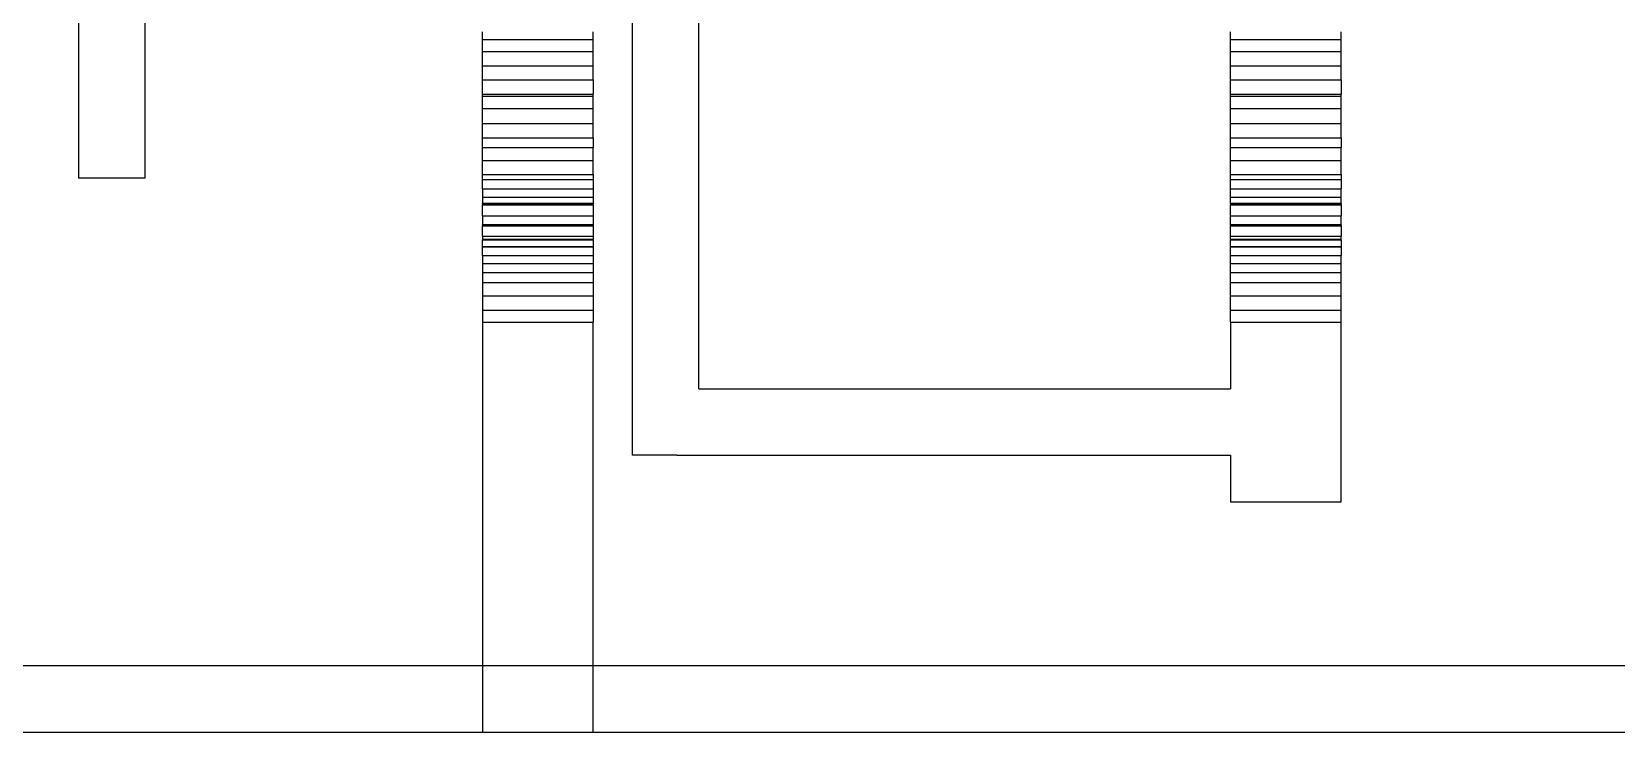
# Model space of a CAD drawing. Extents: x -518 to 2151, y -2845 to -846.
# Drawn here: x 164.6 to 307.7, y -2129.1 to -2065.9 of the extents above; entities that cross this region are included whole.
import ezdxf

# ---------------------------------------------------------------- set-up
doc = ezdxf.new("R2010")
doc.units = 0
doc.layers.get('0').update_dxf_attribs({"linetype": 'CONTINUOUS'})

msp = doc.modelspace()

# ---------------------------------------------------------------- linework, layer by layer
at = {"lineweight": 25}
for p, q in [((174.82101, -2079.0952), (174.82101, -1829.0952)), ((168.82101, -1964.0952), (168.82101, -2079.0952)), ((218.82101, -2034.0952), (218.82101, -2104.0952)), ((224.82101, -2098.0952), (224.82101, -2034.0952)), ((174.82101, -2079.0952), (168.82101, -2079.0952)), ((174.82101, -2079.0952), (168.82101, -2079.0952)), ((205.29301, -2092.09538), (205.29301, -2129.0952)), ((205.29301, -2092.09538), (215.29301, -2092.09538)), ((215.29301, -2129.0952), (215.29301, -2092.09538)), ((272.84419, -2092.09538), (272.84419, -2098.0952)), ((272.84419, -2092.09538), (282.84419, -2092.09538)), ((282.84419, -2108.29128), (282.84419, -2092.09538)), ((224.82101, -2098.0952), (272.84419, -2098.0952)), ((222.84419, -2104.0952), (218.82101, -2104.0952)), ((222.84419, -2104.0952), (218.82101, -2104.0952)), ((222.84419, -2104.0952), (272.84419, -2104.0952)), ((222.84419, -2104.0952), (272.84419, -2104.0952)), ((272.84419, -2104.0952), (272.84419, -2108.29128)), ((392.88635, -2123.0952), (142.88635, -2123.0952)), ((142.88635, -2129.0952), (392.88635, -2129.0952)), ((142.88635, -2129.0952), (392.88635, -2129.0952))]:
    msp.add_line(p, q, dxfattribs=at)
at = {"color": 6, "lineweight": 25}
for p, q in [((205.29301, -2066.56898), (205.29301, -2065.86605)), ((205.29301, -2066.56898), (215.29301, -2066.56898)), ((205.29301, -2067.6399), (205.29301, -2066.56898)), ((215.29301, -2066.56898), (215.29301, -2065.86605)), ((215.29301, -2067.6399), (215.29301, -2066.56898)), ((272.84419, -2066.56898), (272.84419, -2065.86605)), ((272.84419, -2066.56898), (282.84419, -2066.56898)), ((272.84419, -2067.6399), (272.84419, -2066.56898)), ((282.84419, -2066.56898), (282.84419, -2065.86605)), ((282.84419, -2067.6399), (282.84419, -2066.56898)), ((205.29301, -2067.6399), (215.29301, -2067.6399)), ((205.29301, -2068.95254), (205.29301, -2067.6399)), ((215.29301, -2068.95254), (215.29301, -2067.6399)), ((272.84419, -2067.6399), (282.84419, -2067.6399)), ((272.84419, -2068.95254), (272.84419, -2067.6399)), ((282.84419, -2068.95254), (282.84419, -2067.6399)), ((205.29301, -2068.95254), (215.29301, -2068.95254)), ((205.29301, -2070.21299), (205.29301, -2068.95254)), ((215.29301, -2070.21299), (215.29301, -2068.95254)), ((272.84419, -2068.95254), (282.84419, -2068.95254)), ((272.84419, -2070.21299), (272.84419, -2068.95254)), ((282.84419, -2070.21299), (282.84419, -2068.95254)), ((205.29301, -2070.21299), (215.29301, -2070.21299)), ((205.29301, -2071.51194), (205.29301, -2070.21299)), ((215.29301, -2070.21299), (215.29301, -2071.51194)), ((272.84419, -2070.21299), (282.84419, -2070.21299)), ((272.84419, -2071.51194), (272.84419, -2070.21299)), ((282.84419, -2070.21299), (282.84419, -2071.51194)), ((205.29301, -2071.51194), (215.29301, -2071.51194)), ((205.29301, -2071.66921), (205.29301, -2071.51194)), ((205.29301, -2071.66921), (215.29301, -2071.66921)), ((205.29301, -2072.79196), (205.29301, -2071.66921)), ((215.29301, -2071.66921), (215.29301, -2071.51194)), ((215.29301, -2072.79196), (215.29301, -2071.66921)), ((272.84419, -2071.51194), (282.84419, -2071.51194)), ((272.84419, -2071.66921), (272.84419, -2071.51194)), ((272.84419, -2071.66921), (282.84419, -2071.66921)), ((272.84419, -2072.79196), (272.84419, -2071.66921)), ((282.84419, -2071.66921), (282.84419, -2071.51194)), ((282.84419, -2072.79196), (282.84419, -2071.66921)), ((205.29301, -2072.79196), (215.29301, -2072.79196)), ((205.29301, -2074.14659), (205.29301, -2072.79196)), ((215.29301, -2074.14659), (215.29301, -2072.79196)), ((272.84419, -2074.14659), (272.84419, -2072.79196)), ((272.84419, -2072.79196), (282.84419, -2072.79196)), ((282.84419, -2074.14659), (282.84419, -2072.79196)), ((205.29301, -2074.14659), (215.29301, -2074.14659)), ((205.29301, -2075.42939), (205.29301, -2074.14659)), ((215.29301, -2075.42939), (215.29301, -2074.14659)), ((272.84419, -2074.14659), (282.84419, -2074.14659)), ((272.84419, -2075.42939), (272.84419, -2074.14659)), ((282.84419, -2075.42939), (282.84419, -2074.14659)), ((205.29301, -2075.42939), (215.29301, -2075.42939)), ((205.29301, -2076.32824), (205.29301, -2075.42939)), ((205.29301, -2076.32824), (215.29301, -2076.32824)), ((205.29301, -2077.50027), (205.29301, -2076.32824)), ((215.29301, -2075.42939), (215.29301, -2076.32824)), ((215.29301, -2077.50027), (215.29301, -2076.32824)), ((272.84419, -2075.42939), (282.84419, -2075.42939)), ((272.84419, -2076.32824), (272.84419, -2075.42939)), ((272.84419, -2076.32824), (282.84419, -2076.32824)), ((272.84419, -2077.50027), (272.84419, -2076.32824)), ((282.84419, -2075.42939), (282.84419, -2076.32824)), ((282.84419, -2077.50027), (282.84419, -2076.32824)), ((205.29301, -2077.50027), (215.29301, -2077.50027)), ((205.29301, -2078.74936), (205.29301, -2077.50027)), ((215.29301, -2078.74936), (215.29301, -2077.50027)), ((272.84419, -2077.50027), (282.84419, -2077.50027)), ((272.84419, -2078.74936), (272.84419, -2077.50027)), ((282.84419, -2078.74936), (282.84419, -2077.50027)), ((205.29301, -2078.74936), (215.29301, -2078.74936)), ((205.29301, -2079.20883), (205.29301, -2078.74936)), ((205.29301, -2079.20883), (215.29301, -2079.20883)), ((205.29301, -2080.04044), (205.29301, -2079.20883)), ((215.29301, -2078.74936), (215.29301, -2079.20883)), ((215.29301, -2079.20883), (215.29301, -2080.04044)), ((272.84419, -2078.74936), (282.84419, -2078.74936)), ((272.84419, -2079.20883), (272.84419, -2078.74936)), ((272.84419, -2079.20883), (282.84419, -2079.20883)), ((272.84419, -2080.04044), (272.84419, -2079.20883)), ((282.84419, -2078.74936), (282.84419, -2079.20883)), ((282.84419, -2079.20883), (282.84419, -2080.04044)), ((205.29301, -2080.04044), (215.29301, -2080.04044)), ((205.29301, -2080.04044), (205.29301, -2080.81202)), ((205.29301, -2080.81202), (215.29301, -2080.81202)), ((205.29301, -2080.81202), (205.29301, -2081.34466)), ((215.29301, -2080.04044), (215.29301, -2080.81202)), ((215.29301, -2080.81202), (215.29301, -2081.34466)), ((272.84419, -2080.04044), (282.84419, -2080.04044)), ((272.84419, -2080.81202), (272.84419, -2080.04044)), ((272.84419, -2080.81202), (282.84419, -2080.81202)), ((272.84419, -2081.34466), (272.84419, -2080.81202)), ((282.84419, -2080.81202), (282.84419, -2080.04044)), ((282.84419, -2081.34466), (282.84419, -2080.81202)), ((205.29301, -2081.34466), (215.29301, -2081.34466)), ((205.29301, -2081.39533), (205.29301, -2081.34466)), ((205.29301, -2081.39533), (215.29301, -2081.39533)), ((205.29301, -2081.39533), (205.29301, -2081.49736)), ((205.29301, -2081.49736), (215.29301, -2081.49736)), ((205.29301, -2082.49039), (205.29301, -2081.49736)), ((215.29301, -2081.34466), (215.29301, -2081.39533)), ((215.29301, -2081.49736), (215.29301, -2081.39533)), ((215.29301, -2081.49736), (215.29301, -2082.49039)), ((272.84419, -2081.34466), (282.84419, -2081.34466)), ((272.84419, -2081.39533), (272.84419, -2081.34466)), ((272.84419, -2081.39533), (272.84419, -2081.39364)), ((272.84419, -2081.39533), (282.84419, -2081.39533)), ((272.84419, -2081.39533), (272.84419, -2081.49736)), ((272.84419, -2081.49736), (282.84419, -2081.49736)), ((272.84419, -2082.49039), (272.84419, -2081.49736)), ((282.84419, -2081.34466), (282.84419, -2081.39533)), ((282.84419, -2081.39533), (282.84419, -2081.39364)), ((282.84419, -2081.49736), (282.84419, -2081.39533)), ((282.84419, -2081.49736), (282.84419, -2082.49039)), ((205.29301, -2082.49039), (215.29301, -2082.49039)), ((205.29301, -2082.49039), (205.29301, -2083.26083)), ((205.29301, -2083.26083), (215.29301, -2083.26083)), ((205.29301, -2083.26083), (205.29301, -2083.28443)), ((205.29301, -2083.28443), (215.29301, -2083.28443)), ((205.29301, -2083.31443), (205.29301, -2083.28443)), ((205.29301, -2083.31443), (215.29301, -2083.31443)), ((205.29301, -2083.31443), (205.29301, -2083.38767)), ((205.29301, -2083.38767), (215.29301, -2083.38767)), ((205.29301, -2084.31481), (205.29301, -2083.38767)), ((215.29301, -2082.49039), (215.29301, -2083.26083)), ((215.29301, -2083.26083), (215.29301, -2083.28443)), ((215.29301, -2083.28443), (215.29301, -2083.31443)), ((215.29301, -2083.38767), (215.29301, -2083.31443)), ((215.29301, -2083.38767), (215.29301, -2084.31481)), ((272.84419, -2083.26083), (272.84419, -2082.49039)), ((272.84419, -2082.49039), (282.84419, -2082.49039)), ((272.84419, -2083.26083), (282.84419, -2083.26083)), ((272.84419, -2083.28443), (272.84419, -2083.26083)), ((272.84419, -2083.28443), (282.84419, -2083.28443)), ((272.84419, -2083.31443), (272.84419, -2083.28443)), ((272.84419, -2083.31443), (282.84419, -2083.31443)), ((272.84419, -2083.31443), (272.84419, -2083.38767)), ((272.84419, -2083.38767), (282.84419, -2083.38767)), ((272.84419, -2084.31481), (272.84419, -2083.38767)), ((282.84419, -2083.26083), (282.84419, -2082.49039)), ((282.84419, -2083.28443), (282.84419, -2083.26083)), ((282.84419, -2083.28443), (282.84419, -2083.31443)), ((282.84419, -2083.38767), (282.84419, -2083.31443)), ((282.84419, -2083.38767), (282.84419, -2084.31481)), ((205.29301, -2084.31481), (215.29301, -2084.31481)), ((205.29301, -2084.31481), (205.29301, -2084.58932)), ((205.29301, -2084.58932), (215.29301, -2084.58932)), ((205.29301, -2084.60399), (205.29301, -2084.58932)), ((205.29301, -2084.60399), (215.29301, -2084.60399)), ((205.29301, -2084.60399), (205.29301, -2084.64807)), ((205.29301, -2084.64807), (215.29301, -2084.64807)), ((205.29301, -2085.25298), (205.29301, -2084.64807)), ((215.29301, -2084.31481), (215.29301, -2084.58932)), ((215.29301, -2084.58932), (215.29301, -2084.60399)), ((215.29301, -2084.64807), (215.29301, -2084.60399)), ((215.29301, -2084.64807), (215.29301, -2085.25298)), ((272.84419, -2084.31481), (282.84419, -2084.31481)), ((272.84419, -2084.58932), (272.84419, -2084.31481)), ((272.84419, -2084.58932), (282.84419, -2084.58932)), ((272.84419, -2084.60399), (272.84419, -2084.58932)), ((272.84419, -2084.60399), (282.84419, -2084.60399)), ((272.84419, -2084.60399), (272.84419, -2084.64807)), ((272.84419, -2084.64807), (282.84419, -2084.64807)), ((272.84419, -2085.25298), (272.84419, -2084.64807)), ((282.84419, -2084.58932), (282.84419, -2084.31481)), ((282.84419, -2084.58932), (282.84419, -2084.60399)), ((282.84419, -2084.64807), (282.84419, -2084.60399)), ((282.84419, -2084.64807), (282.84419, -2085.25298)), ((205.29301, -2085.25298), (215.29301, -2085.25298)), ((205.29301, -2085.25771), (205.29301, -2085.25298)), ((205.29301, -2085.25771), (205.29301, -2085.27243)), ((205.29301, -2085.27216), (215.29301, -2085.27216)), ((205.29301, -2086.05461), (205.29301, -2085.27216)), ((205.29301, -2086.05461), (215.29301, -2086.05461)), ((205.29301, -2086.05461), (205.29301, -2086.79922)), ((215.29301, -2085.25298), (215.29301, -2085.25771)), ((215.29301, -2085.27243), (215.29301, -2085.25771)), ((215.29301, -2085.27216), (215.29301, -2086.05461)), ((215.29301, -2086.05461), (215.29301, -2086.79922)), ((272.84419, -2085.25298), (282.84419, -2085.25298)), ((272.84419, -2085.25771), (272.84419, -2085.25298)), ((272.84419, -2085.25771), (272.84419, -2085.27243)), ((272.84419, -2085.27216), (282.84419, -2085.27216)), ((272.84419, -2086.05461), (272.84419, -2085.27216)), ((272.84419, -2086.05461), (282.84419, -2086.05461)), ((272.84419, -2086.79922), (272.84419, -2086.05461)), ((282.84419, -2085.25298), (282.84419, -2085.25771)), ((282.84419, -2085.27243), (282.84419, -2085.25771)), ((282.84419, -2085.27216), (282.84419, -2086.05461)), ((282.84419, -2086.79922), (282.84419, -2086.05461)), ((205.29301, -2086.79922), (215.29301, -2086.79922)), ((205.29301, -2086.79922), (205.29301, -2087.59031)), ((205.29301, -2087.59031), (215.29301, -2087.59031)), ((205.29301, -2087.59031), (205.29301, -2088.51235)), ((215.29301, -2086.79922), (215.29301, -2087.59031)), ((215.29301, -2087.59031), (215.29301, -2088.51235)), ((272.84419, -2086.79922), (282.84419, -2086.79922)), ((272.84419, -2087.59031), (272.84419, -2086.79922)), ((272.84419, -2087.59031), (282.84419, -2087.59031)), ((272.84419, -2088.51235), (272.84419, -2087.59031)), ((282.84419, -2087.59031), (282.84419, -2086.79922)), ((282.84419, -2088.51235), (282.84419, -2087.59031)), ((205.29301, -2088.51235), (215.29301, -2088.51235)), ((205.29301, -2088.51235), (205.29301, -2089.71186)), ((215.29301, -2088.51235), (215.29301, -2089.71186)), ((272.84419, -2088.51235), (282.84419, -2088.51235)), ((272.84419, -2089.71186), (272.84419, -2088.51235)), ((282.84419, -2089.71186), (282.84419, -2088.51235)), ((205.29301, -2089.71186), (215.29301, -2089.71186)), ((205.29301, -2089.71186), (205.29301, -2090.98903)), ((215.29301, -2089.71186), (215.29301, -2090.98903)), ((272.84419, -2089.71186), (282.84419, -2089.71186)), ((272.84419, -2090.98903), (272.84419, -2089.71186)), ((282.84419, -2090.98903), (282.84419, -2089.71186)), ((205.29301, -2090.98903), (215.29301, -2090.98903)), ((205.29301, -2090.98903), (205.29301, -2092.09012)), ((205.29301, -2092.09012), (215.29301, -2092.09012)), ((205.29301, -2092.09012), (205.29301, -2092.09406)), ((215.29301, -2090.98903), (215.29301, -2092.09012)), ((215.29301, -2092.09406), (215.29301, -2092.09012)), ((272.84419, -2090.98903), (282.84419, -2090.98903)), ((272.84419, -2092.09012), (272.84419, -2090.98903)), ((272.84419, -2092.09012), (282.84419, -2092.09012)), ((272.84419, -2092.09012), (272.84419, -2092.09538)), ((282.84419, -2092.09012), (282.84419, -2090.98903)), ((282.84419, -2092.09538), (282.84419, -2092.09012)), ((272.84419, -2108.29128), (282.84419, -2108.29128)), ((205.29301, -2129.0952), (215.29301, -2129.0952))]:
    msp.add_line(p, q, dxfattribs=at)

doc.saveas('drawing.dxf')
